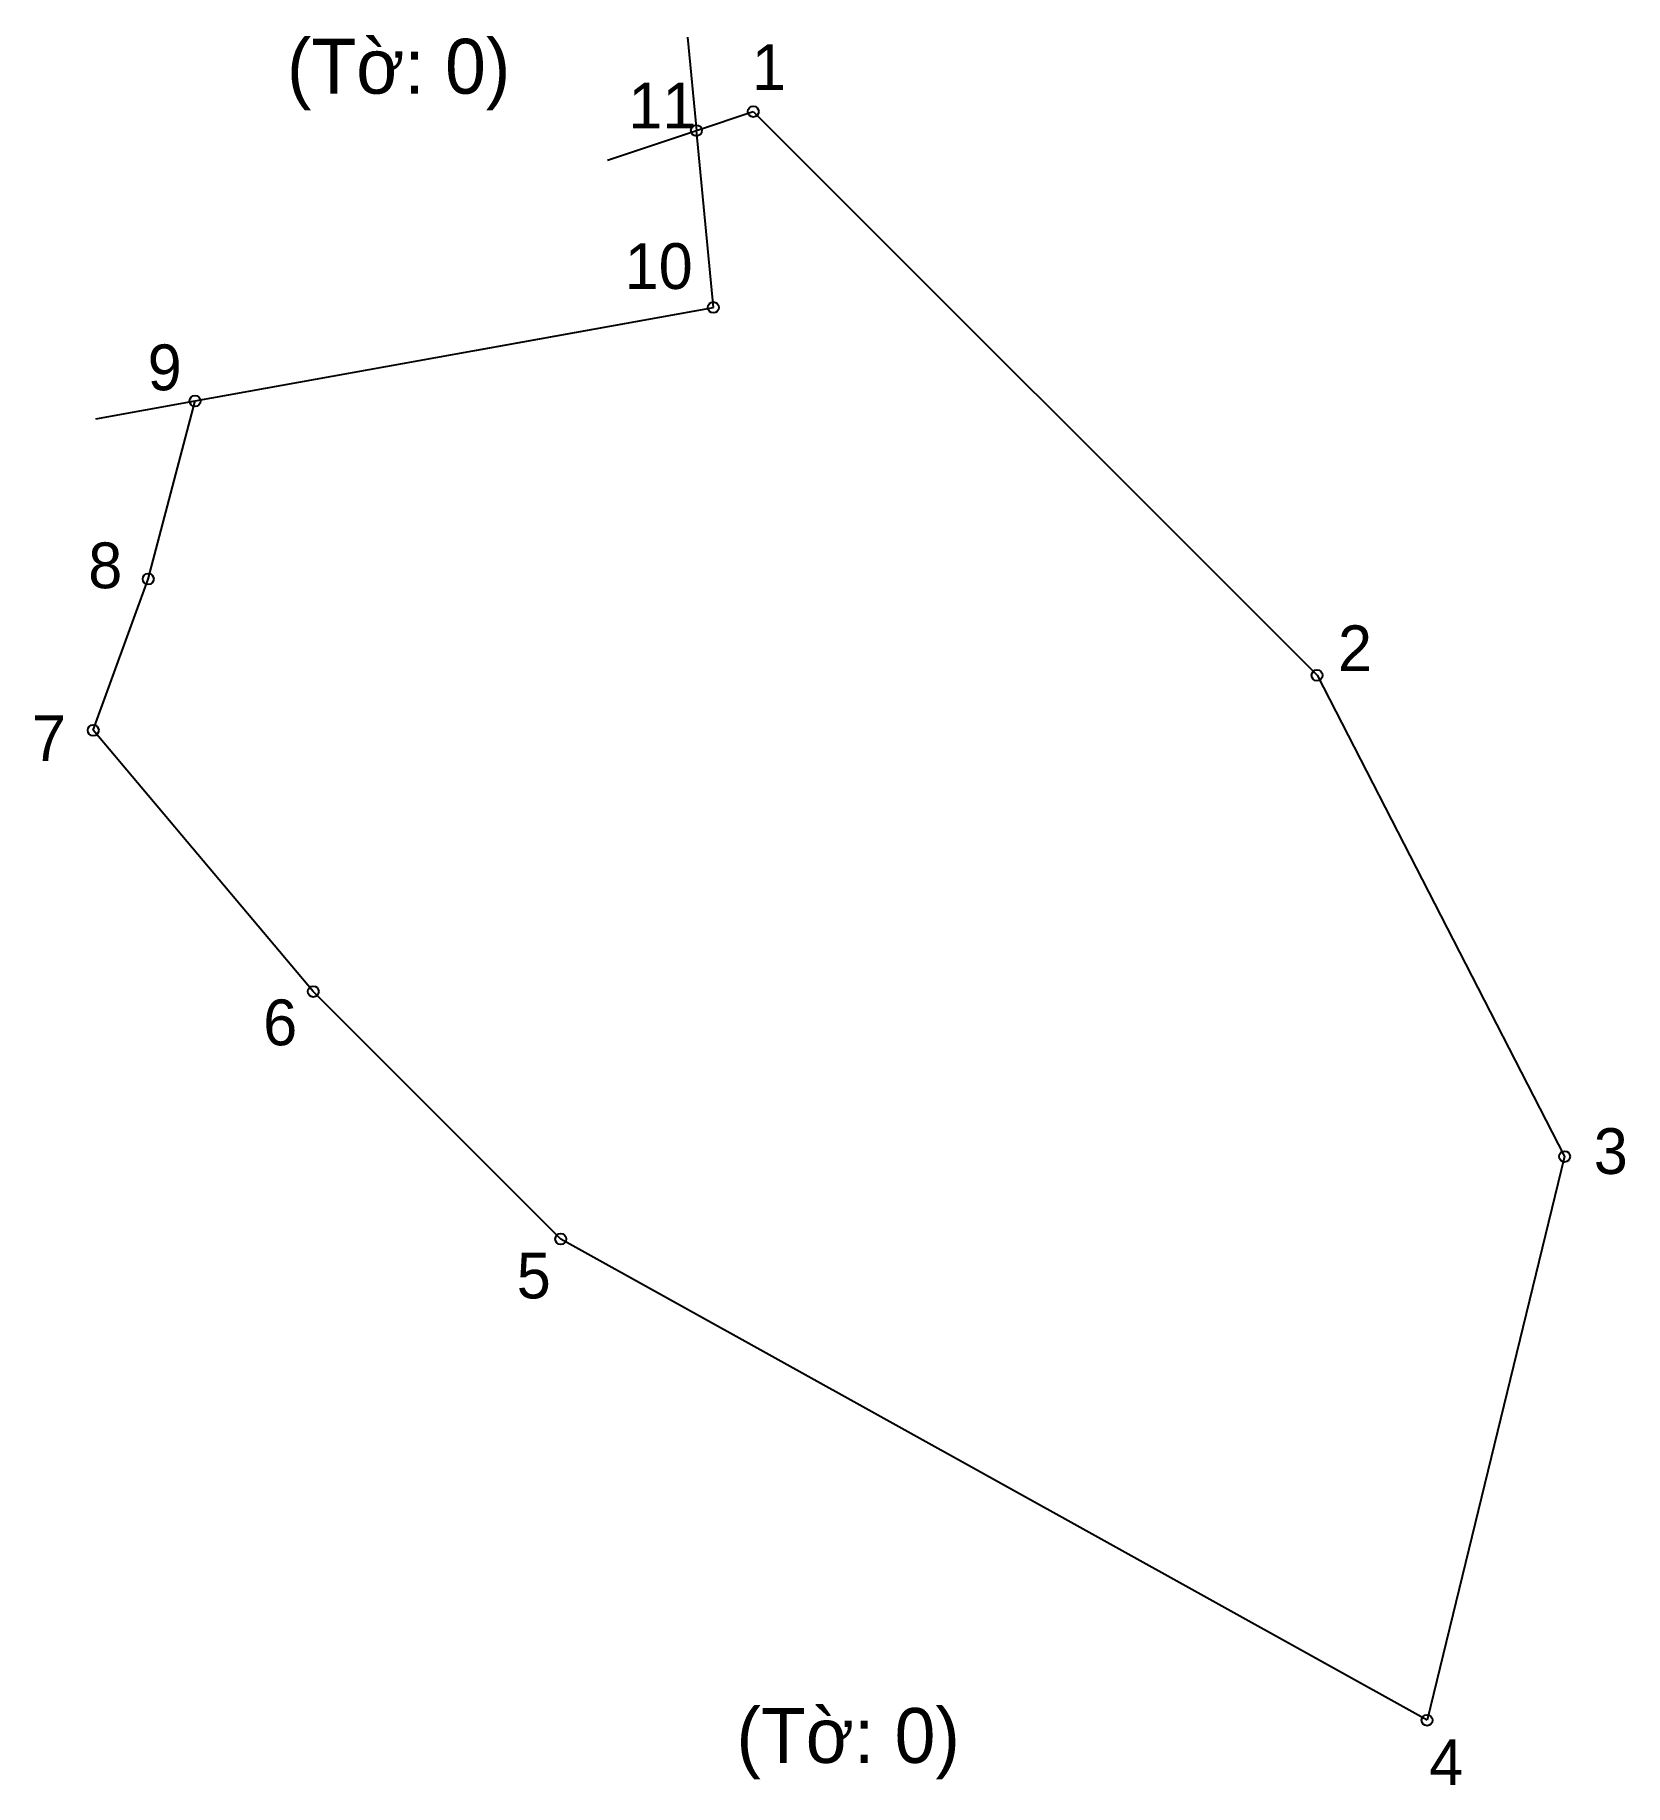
# Model space of a CAD drawing. Extents: x 549966 to 550081, y 1823095 to 1823223.
import ezdxf

# ---------------------------------------------------------------- set-up
doc = ezdxf.new("R2010")
doc.units = 0
for name, color, linetype in [('CanhThua', 7, 'Continuous'), ('MocDinhThua', 7, 'Continuous'), ('NhanTuCan', 7, 'Continuous'), ('RauThua', 7, 'Continuous'), ('SoHieuDinhThua', 7, 'Continuous')]:
    doc.layers.add(name, color=color, linetype=linetype)

msp = doc.modelspace()

# ---------------------------------------------------------------- linework, layer by layer
at = {"layer": 'CanhThua'}
for p, q in [((550013.87, 1823215.62), (550018, 1823217)), ((550018, 1823217), (550059, 1823176)), ((550015.1, 1823202.75), (550013.87, 1823215.62)), ((549977.41, 1823195.95), (550015.1, 1823202.75)), ((549974, 1823183), (549977.41, 1823195.95)), ((549970, 1823172), (549974, 1823183)), ((550059, 1823176), (550077, 1823141)), ((549986, 1823153), (549970, 1823172)), ((550004, 1823135), (549986, 1823153)), ((550077, 1823141), (550067, 1823100)), ((550067, 1823100), (550004, 1823135))]:
    msp.add_line(p, q, dxfattribs=at)
at = {"layer": 'MocDinhThua'}
for centre in [(550018, 1823217), (550013.87, 1823215.62), (550015.1, 1823202.75), (549977.41, 1823195.95), (549974, 1823183), (550059, 1823176), (549970, 1823172), (549986, 1823153), (550077, 1823141), (550004, 1823135), (550067, 1823100)]:
    msp.add_circle(centre, 0.399, dxfattribs=at)
at = {"layer": 'RauThua'}
for p, q in [((550013.21, 1823222.42), (550013.87, 1823215.62)), ((550007.39, 1823213.46), (550013.87, 1823215.62)), ((549997.91, 1823199.65), (550015.1, 1823202.75)), ((549970.19, 1823194.65), (549977.41, 1823195.95))]:
    msp.add_line(p, q, dxfattribs=at)

# ---------------------------------------------------------------- texts
at = {"layer": 'NhanTuCan'}
for p in [(549984.09, 1823218.3), (550016.78, 1823096.9)]:
    msp.add_text('(Tờ: 0)', height=3.99, dxfattribs=at).set_placement(p)
at = {"layer": 'SoHieuDinhThua'}
for s, height, p in [('1', 3.33, (550017.9, 1823218.57)), ('11', 3.325, (550008.92, 1823215.77)), ('10', 3.325, (550008.65, 1823204.1)), ('9', 3.33, (549973.96, 1823196.73)), ('8', 3.33, (549969.64, 1823182.33)), ('2', 3.33, (550060.52, 1823176.3)), ('7', 3.33, (549965.54, 1823169.76)), ('6', 3.33, (549982.36, 1823149.09)), ('3', 3.33, (550079.12, 1823139.73)), ('5', 3.33, (550000.8, 1823130.68)), ('4', 3.33, (550067.15, 1823095.29))]:
    msp.add_text(s, height=height, dxfattribs=at).set_placement(p)

doc.saveas('drawing.dxf')
